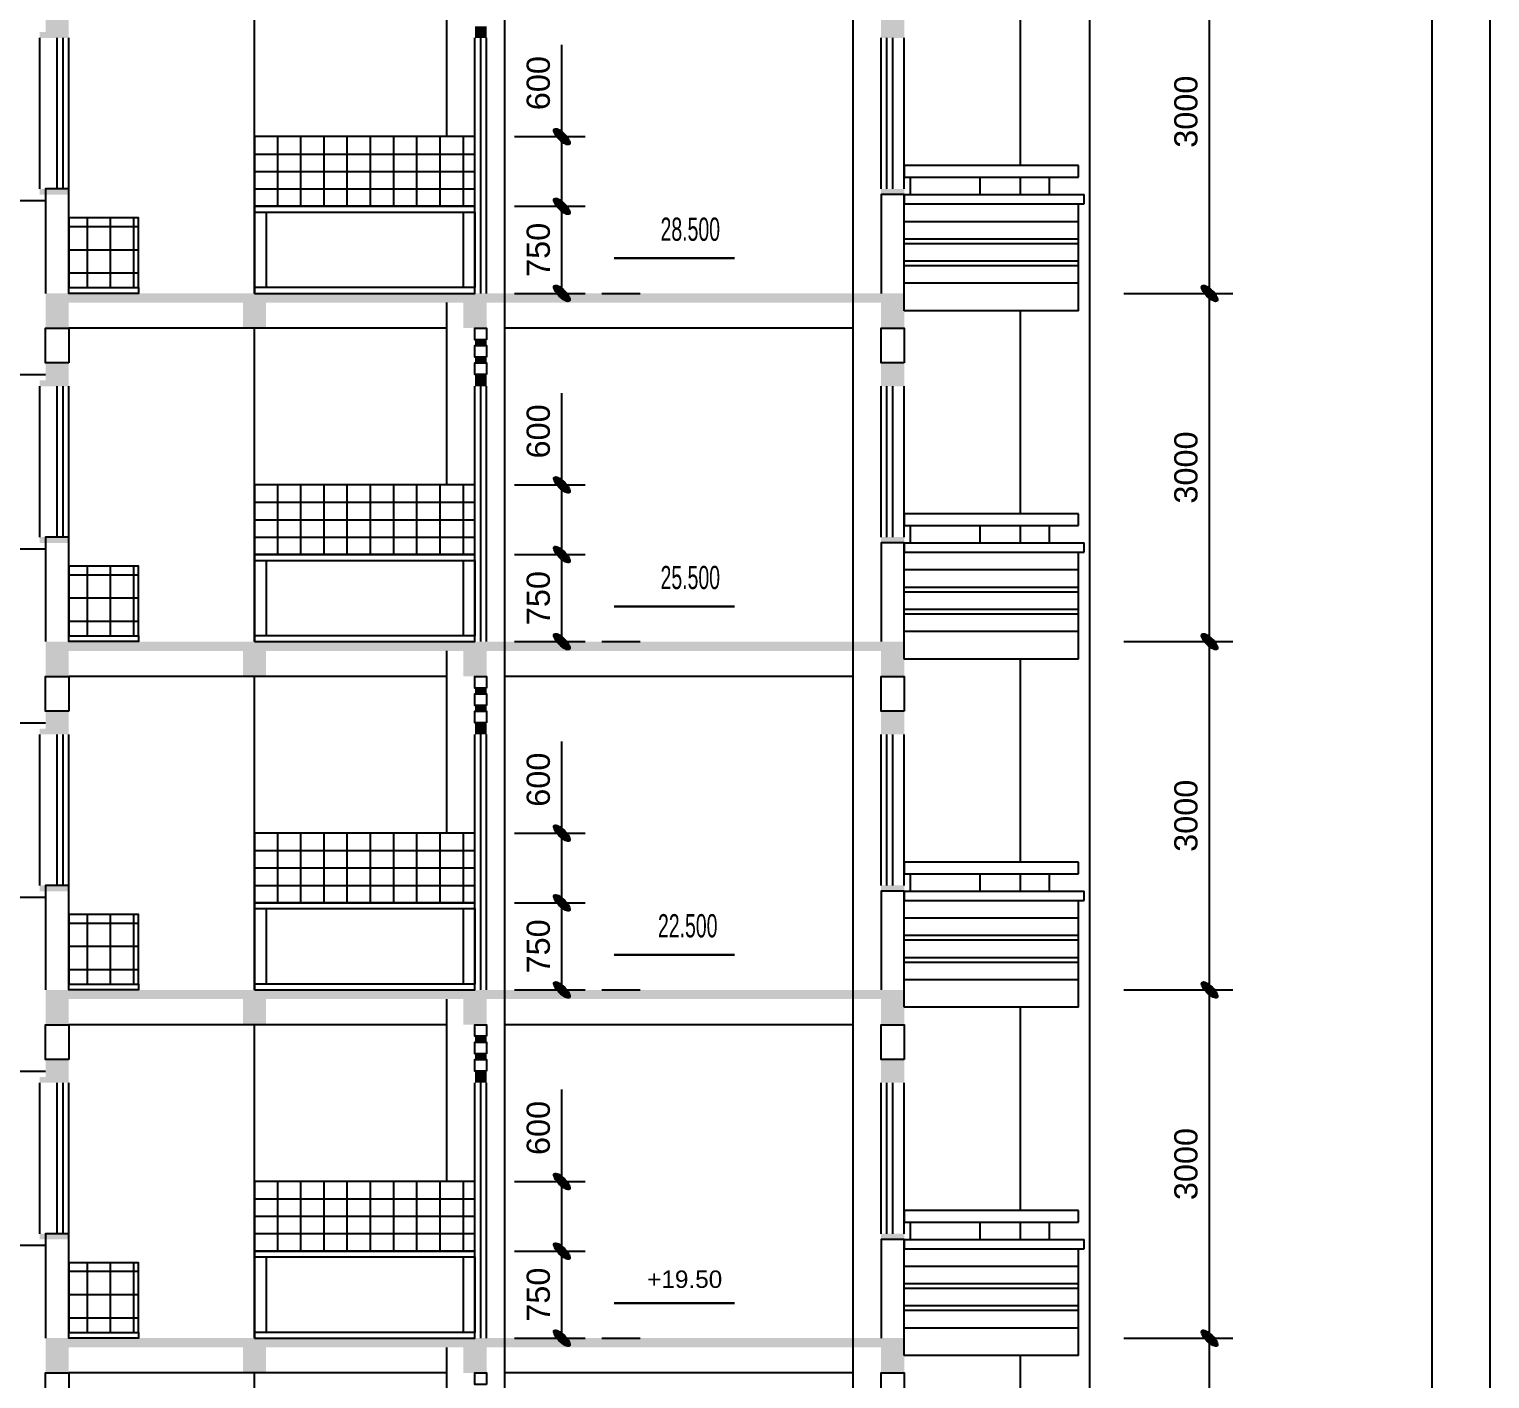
# Model space of a CAD drawing. Extents: x 5324 to 86020, y 1640 to 57560.
# Drawn here: x 73433 to 86020, y 36918 to 48543 of the extents above; entities that cross this region are included whole.
import ezdxf

# ---------------------------------------------------------------- set-up
doc = ezdxf.new("R2010")
doc.units = 0
doc.layers.get('0').update_dxf_attribs({"linetype": 'CONTINUOUS'})
doc.layers.get('DEFPOINTS').update_dxf_attribs({"linetype": 'CONTINUOUS'})
for name, color, linetype in [('BAO', 3, 'CONTINUOUS'), ('CUA', 4, 'CONTINUOUS'), ('DIM', 6, 'CONTINUOUS'), ('HATCH', 6, 'CONTINUOUS'), ('MAT_CAT', 5, 'CONTINUOUS'), ('mc1', 7, 'CONTINUOUS'), ('OPMEN', 6, 'CONTINUOUS'), ('TEXT', 7, 'CONTINUOUS'), ('TUONG', 35, 'CONTINUOUS')]:
    doc.layers.add(name, color=color, linetype=linetype)
doc.styles.add('DIM', font='VHELVEN.TTF')
doc.styles.add('VNI-HELVE', font='VHELVEN.TTF')
doc.dimstyles.new('DIM100S', dxfattribs={"dimtxt": 200, "dimasz": 130, "dimexe": 200, "dimexo": 0, "dimgap": 100, "dimtad": 1, "dimdec": 0, "dimrnd": 50, "dimzin": 0, "dimdsep": 46, "dimtxsty": 'VNI-HELVE', "dimblk1": 'ARCHTICK', "dimblk2": 'ARCHTICK', "dimsah": 1, "dimcen": 0, "dimclrd": 6, "dimclre": 6, "dimclrt": 6, "dimadec": 0, "dimazin": 0, "dimtfac": 1, "dimtdec": 0, "dimtofl": 0, "dimtmove": 0, "dimatfit": 3, "dimfxl": 0, "dimtolj": 1, "dimtzin": 0, "dimarcsym": 0})

# ---------------------------------------------------------------- blocks, each defined once
blk = doc.blocks.new('_ArchTick')
h = blk.add_hatch(color=256)
edge = h.paths.add_edge_path()
edge.add_ellipse((0, 0), major_axis=(0.5, 0.5), ratio=0.348148, start_angle=0, end_angle=360)
blk.add_ellipse((0, 0), major_axis=(0.5, 0.5), ratio=0.348148)
blk = doc.blocks.new('*D79')
at = {"color": 6, "linetype": 'ByBlock'}
for p, q in [((82867, 40268), (83805, 40268)), ((83605, 37268), (83605, 40268)), ((82867, 37268), (83805, 37268))]:
    blk.add_line(p, q, dxfattribs=at)
at = {"layer": 'DEFPOINTS', "color": 0, "linetype": 'ByBlock'}
for p in [(82867, 40268), (83605, 40268), (82867, 37268)]:
    blk.add_point(p, dxfattribs=at)
at = {"color": 6, "linetype": 'ByBlock', "xscale": 130, "yscale": 130, "zscale": 130}
for p, rotation in [((83605, 40268), 90), ((83605, 37268), 270)]:
    blk.add_blockref('_ArchTick', p, dxfattribs=dict(at, rotation=rotation))
at = {"color": 6, "linetype": 'ByBlock', "insert": (83402, 38768), "char_height": 200, "attachment_point": 5, "rotation": 90, "style": 'VNI-HELVE'}
blk.add_mtext('\\A1;3000', dxfattribs=at)
blk = doc.blocks.new('GM1')
at = {"layer": 'HATCH'}
h = blk.add_hatch(dxfattribs=at)
h.set_pattern_fill('_USER', color=256, scale=200, style=0, double=1, pattern_type=0)
h.set_pattern_definition([(0, (59734.32, 8643.97), (0, 200), []), (90, (59734.32, 8643.97), (-200, 1e-14), [])])
h.paths.add_polyline_path([(0, 650), (-600, 650), (-600, 50), (0, 50)])
at = {"layer": 'CUA'}
blk.add_lwpolyline([(-600, 50), (0, 50), (0, 0), (-600, 0)], close=True, dxfattribs=at)
at = {"layer": 'HATCH'}
blk.add_lwpolyline([(-600, 50), (0, 50), (0, 650), (-600, 650)], close=True, dxfattribs=at)
blk = doc.blocks.new('*D105')
at = {"color": 6, "linetype": 'ByBlock'}
for p, q in [((82867, 37268), (83805, 37268)), ((83605, 34268), (83605, 37268)), ((82867, 34268), (83805, 34268))]:
    blk.add_line(p, q, dxfattribs=at)
at = {"layer": 'DEFPOINTS', "color": 0, "linetype": 'ByBlock'}
for p in [(82867, 37268), (83605, 37268), (82867, 34268)]:
    blk.add_point(p, dxfattribs=at)
at = {"color": 6, "linetype": 'ByBlock', "xscale": 130, "yscale": 130, "zscale": 130}
for p, rotation in [((83605, 37268), 90), ((83605, 34268), 270)]:
    blk.add_blockref('_ArchTick', p, dxfattribs=dict(at, rotation=rotation))
at = {"color": 6, "linetype": 'ByBlock', "insert": (83402, 35768), "char_height": 200, "attachment_point": 5, "rotation": 90, "style": 'VNI-HELVE'}
blk.add_mtext('\\A1;3000', dxfattribs=at)
blk = doc.blocks.new('*D108')
at = {"color": 6, "linetype": 'ByBlock'}
for p, q in [((82867, 43268), (83805, 43268)), ((83605, 40268), (83605, 43268)), ((82867, 40268), (83805, 40268))]:
    blk.add_line(p, q, dxfattribs=at)
at = {"layer": 'DEFPOINTS', "color": 0, "linetype": 'ByBlock'}
for p in [(82867, 43268), (83605, 43268), (82867, 40268)]:
    blk.add_point(p, dxfattribs=at)
at = {"color": 6, "linetype": 'ByBlock', "xscale": 130, "yscale": 130, "zscale": 130}
for p, rotation in [((83605, 43268), 90), ((83605, 40268), 270)]:
    blk.add_blockref('_ArchTick', p, dxfattribs=dict(at, rotation=rotation))
at = {"color": 6, "linetype": 'ByBlock', "insert": (83402, 41768), "char_height": 200, "attachment_point": 5, "rotation": 90, "style": 'VNI-HELVE'}
blk.add_mtext('\\A1;3000', dxfattribs=at)
blk = doc.blocks.new('*D109')
at = {"color": 6, "linetype": 'ByBlock'}
for p, q in [((82867, 40268), (83805, 40268)), ((83605, 37268), (83605, 40268)), ((82867, 37268), (83805, 37268))]:
    blk.add_line(p, q, dxfattribs=at)
at = {"layer": 'DEFPOINTS', "color": 0, "linetype": 'ByBlock'}
for p in [(82867, 40268), (83605, 40268), (82867, 37268)]:
    blk.add_point(p, dxfattribs=at)
at = {"color": 6, "linetype": 'ByBlock', "xscale": 130, "yscale": 130, "zscale": 130}
for p, rotation in [((83605, 40268), 90), ((83605, 37268), 270)]:
    blk.add_blockref('_ArchTick', p, dxfattribs=dict(at, rotation=rotation))
at = {"color": 6, "linetype": 'ByBlock', "insert": (83402, 38768), "char_height": 200, "attachment_point": 5, "rotation": 90, "style": 'VNI-HELVE'}
blk.add_mtext('\\A1;3000', dxfattribs=at)
blk = doc.blocks.new('*D110')
at = {"color": 6, "linetype": 'ByBlock'}
for p, q in [((82867, 46268), (83805, 46268)), ((83605, 43268), (83605, 46268)), ((82867, 43268), (83805, 43268))]:
    blk.add_line(p, q, dxfattribs=at)
at = {"layer": 'DEFPOINTS', "color": 0, "linetype": 'ByBlock'}
for p in [(82867, 46268), (83605, 46268), (82867, 43268)]:
    blk.add_point(p, dxfattribs=at)
at = {"color": 6, "linetype": 'ByBlock', "xscale": 130, "yscale": 130, "zscale": 130}
for p, rotation in [((83605, 46268), 90), ((83605, 43268), 270)]:
    blk.add_blockref('_ArchTick', p, dxfattribs=dict(at, rotation=rotation))
at = {"color": 6, "linetype": 'ByBlock', "insert": (83402, 44768), "char_height": 200, "attachment_point": 5, "rotation": 90, "style": 'VNI-HELVE'}
blk.add_mtext('\\A1;3000', dxfattribs=at)
blk = doc.blocks.new('*D159')
at = {"color": 6, "linetype": 'ByBlock'}
for p, q in [((78023, 38618), (78023, 39409)), ((77614, 38618), (78223, 38618)), ((78023, 38018), (78023, 38618)), ((77614, 38018), (78223, 38018))]:
    blk.add_line(p, q, dxfattribs=at)
at = {"layer": 'DEFPOINTS', "color": 0, "linetype": 'ByBlock'}
for p in [(77614, 38618), (78023, 38618), (77614, 38018)]:
    blk.add_point(p, dxfattribs=at)
at = {"color": 6, "linetype": 'ByBlock', "xscale": 130, "yscale": 130, "zscale": 130}
for p, rotation in [((78023, 38618), 90), ((78023, 38018), 270)]:
    blk.add_blockref('_ArchTick', p, dxfattribs=dict(at, rotation=rotation))
at = {"color": 6, "linetype": 'ByBlock', "insert": (77821, 39079), "char_height": 200, "attachment_point": 5, "rotation": 90, "style": 'VNI-HELVE'}
blk.add_mtext('\\A1;600', dxfattribs=at)
blk = doc.blocks.new('*D160')
at = {"color": 6, "linetype": 'ByBlock'}
for p, q in [((77614, 38018), (78223, 38018)), ((78023, 37268), (78023, 38018)), ((77614, 37268), (78223, 37268))]:
    blk.add_line(p, q, dxfattribs=at)
at = {"layer": 'DEFPOINTS', "color": 0, "linetype": 'ByBlock'}
for p in [(77614, 38018), (78023, 38018), (77614, 37268)]:
    blk.add_point(p, dxfattribs=at)
at = {"color": 6, "linetype": 'ByBlock', "xscale": 130, "yscale": 130, "zscale": 130}
for p, rotation in [((78023, 38018), 90), ((78023, 37268), 270)]:
    blk.add_blockref('_ArchTick', p, dxfattribs=dict(at, rotation=rotation))
at = {"color": 6, "linetype": 'ByBlock', "insert": (77821, 37643), "char_height": 200, "attachment_point": 5, "rotation": 90, "style": 'VNI-HELVE'}
blk.add_mtext('\\A1;750', dxfattribs=at)
blk = doc.blocks.new('*D161')
at = {"color": 6, "linetype": 'ByBlock'}
for p, q in [((78023, 44618), (78023, 45409)), ((77614, 44618), (78223, 44618)), ((78023, 44018), (78023, 44618)), ((77614, 44018), (78223, 44018))]:
    blk.add_line(p, q, dxfattribs=at)
at = {"layer": 'DEFPOINTS', "color": 0, "linetype": 'ByBlock'}
for p in [(77614, 44618), (78023, 44618), (77614, 44018)]:
    blk.add_point(p, dxfattribs=at)
at = {"color": 6, "linetype": 'ByBlock', "xscale": 130, "yscale": 130, "zscale": 130}
for p, rotation in [((78023, 44618), 90), ((78023, 44018), 270)]:
    blk.add_blockref('_ArchTick', p, dxfattribs=dict(at, rotation=rotation))
at = {"color": 6, "linetype": 'ByBlock', "insert": (77821, 45079), "char_height": 200, "attachment_point": 5, "rotation": 90, "style": 'VNI-HELVE'}
blk.add_mtext('\\A1;600', dxfattribs=at)
blk = doc.blocks.new('*D162')
at = {"color": 6, "linetype": 'ByBlock'}
for p, q in [((77614, 44018), (78223, 44018)), ((78023, 43268), (78023, 44018)), ((77614, 43268), (78223, 43268))]:
    blk.add_line(p, q, dxfattribs=at)
at = {"layer": 'DEFPOINTS', "color": 0, "linetype": 'ByBlock'}
for p in [(77614, 44018), (78023, 44018), (77614, 43268)]:
    blk.add_point(p, dxfattribs=at)
at = {"color": 6, "linetype": 'ByBlock', "xscale": 130, "yscale": 130, "zscale": 130}
for p, rotation in [((78023, 44018), 90), ((78023, 43268), 270)]:
    blk.add_blockref('_ArchTick', p, dxfattribs=dict(at, rotation=rotation))
at = {"color": 6, "linetype": 'ByBlock', "insert": (77821, 43643), "char_height": 200, "attachment_point": 5, "rotation": 90, "style": 'VNI-HELVE'}
blk.add_mtext('\\A1;750', dxfattribs=at)
blk = doc.blocks.new('*D163')
at = {"color": 6, "linetype": 'ByBlock'}
for p, q in [((78023, 41618), (78023, 42409)), ((77614, 41618), (78223, 41618)), ((78023, 41018), (78023, 41618)), ((77614, 41018), (78223, 41018))]:
    blk.add_line(p, q, dxfattribs=at)
at = {"layer": 'DEFPOINTS', "color": 0, "linetype": 'ByBlock'}
for p in [(77614, 41618), (78023, 41618), (77614, 41018)]:
    blk.add_point(p, dxfattribs=at)
at = {"color": 6, "linetype": 'ByBlock', "xscale": 130, "yscale": 130, "zscale": 130}
for p, rotation in [((78023, 41618), 90), ((78023, 41018), 270)]:
    blk.add_blockref('_ArchTick', p, dxfattribs=dict(at, rotation=rotation))
at = {"color": 6, "linetype": 'ByBlock', "insert": (77821, 42079), "char_height": 200, "attachment_point": 5, "rotation": 90, "style": 'VNI-HELVE'}
blk.add_mtext('\\A1;600', dxfattribs=at)
blk = doc.blocks.new('*D164')
at = {"color": 6, "linetype": 'ByBlock'}
for p, q in [((77614, 41018), (78223, 41018)), ((78023, 40268), (78023, 41018)), ((77614, 40268), (78223, 40268))]:
    blk.add_line(p, q, dxfattribs=at)
at = {"layer": 'DEFPOINTS', "color": 0, "linetype": 'ByBlock'}
for p in [(77614, 41018), (78023, 41018), (77614, 40268)]:
    blk.add_point(p, dxfattribs=at)
at = {"color": 6, "linetype": 'ByBlock', "xscale": 130, "yscale": 130, "zscale": 130}
for p, rotation in [((78023, 41018), 90), ((78023, 40268), 270)]:
    blk.add_blockref('_ArchTick', p, dxfattribs=dict(at, rotation=rotation))
at = {"color": 6, "linetype": 'ByBlock', "insert": (77821, 40643), "char_height": 200, "attachment_point": 5, "rotation": 90, "style": 'VNI-HELVE'}
blk.add_mtext('\\A1;750', dxfattribs=at)
blk = doc.blocks.new('*D165')
at = {"color": 6, "linetype": 'ByBlock'}
for p, q in [((78023, 47618), (78023, 48409)), ((77614, 47618), (78223, 47618)), ((78023, 47018), (78023, 47618)), ((77614, 47018), (78223, 47018))]:
    blk.add_line(p, q, dxfattribs=at)
at = {"layer": 'DEFPOINTS', "color": 0, "linetype": 'ByBlock'}
for p in [(77614, 47618), (78023, 47618), (77614, 47018)]:
    blk.add_point(p, dxfattribs=at)
at = {"color": 6, "linetype": 'ByBlock', "xscale": 130, "yscale": 130, "zscale": 130}
for p, rotation in [((78023, 47618), 90), ((78023, 47018), 270)]:
    blk.add_blockref('_ArchTick', p, dxfattribs=dict(at, rotation=rotation))
at = {"color": 6, "linetype": 'ByBlock', "insert": (77821, 48079), "char_height": 200, "attachment_point": 5, "rotation": 90, "style": 'VNI-HELVE'}
blk.add_mtext('\\A1;600', dxfattribs=at)
blk = doc.blocks.new('*D166')
at = {"color": 6, "linetype": 'ByBlock'}
for p, q in [((77614, 47018), (78223, 47018)), ((78023, 46268), (78023, 47018)), ((77614, 46268), (78223, 46268))]:
    blk.add_line(p, q, dxfattribs=at)
at = {"layer": 'DEFPOINTS', "color": 0, "linetype": 'ByBlock'}
for p in [(77614, 47018), (78023, 47018), (77614, 46268)]:
    blk.add_point(p, dxfattribs=at)
at = {"color": 6, "linetype": 'ByBlock', "xscale": 130, "yscale": 130, "zscale": 130}
for p, rotation in [((78023, 47018), 90), ((78023, 46268), 270)]:
    blk.add_blockref('_ArchTick', p, dxfattribs=dict(at, rotation=rotation))
at = {"color": 6, "linetype": 'ByBlock', "insert": (77821, 46643), "char_height": 200, "attachment_point": 5, "rotation": 90, "style": 'VNI-HELVE'}
blk.add_mtext('\\A1;750', dxfattribs=at)
blk = doc.blocks.new('*D179')
at = {"color": 6, "linetype": 'ByBlock'}
for p, q in [((82867, 49398), (83805, 49398)), ((83605, 46268), (83605, 49398)), ((82867, 46268), (83805, 46268))]:
    blk.add_line(p, q, dxfattribs=at)
at = {"layer": 'DEFPOINTS', "color": 0, "linetype": 'ByBlock'}
for p in [(82867, 49398), (83605, 49398), (82867, 46268)]:
    blk.add_point(p, dxfattribs=at)
at = {"color": 6, "linetype": 'ByBlock', "xscale": 130, "yscale": 130, "zscale": 130}
for p, rotation in [((83605, 49398), 90), ((83605, 46268), 270)]:
    blk.add_blockref('_ArchTick', p, dxfattribs=dict(at, rotation=rotation))
at = {"color": 6, "linetype": 'ByBlock', "insert": (83402, 47833), "char_height": 200, "attachment_point": 5, "rotation": 90, "style": 'VNI-HELVE'}
blk.add_mtext('\\A1;3000', dxfattribs=at)

msp = doc.modelspace()

# ---------------------------------------------------------------- hatches: boundary and pattern name
at = {"layer": 'OPMEN'}
h = msp.add_hatch(dxfattribs=at)
h.set_pattern_fill('_USER', color=256, scale=200, angle=90, style=0, pattern_type=0)
h.set_pattern_definition([(90, (75373.86, 47018.44), (-200, 1e-14), [])])
h.paths.add_polyline_path([(75373.9, 47018.4), (77273.9, 47018.4), (77273.9, 47618.4), (75373.9, 47618.4)])
h = msp.add_hatch(dxfattribs=at)
h.set_pattern_fill('_USER', color=256, scale=150, style=0, pattern_type=0)
h.set_pattern_definition([(0, (75373.86, 47018.44), (0, 150), [])])
h.paths.add_polyline_path([(75373.9, 47018.4), (77273.9, 47018.4), (77273.9, 47618.4), (75373.9, 47618.4)])
h = msp.add_hatch(dxfattribs=at)
h.set_pattern_fill('_USER', color=256, scale=200, angle=90, style=0, pattern_type=0)
h.set_pattern_definition([(90, (75373.86, 44018.44), (-200, 1e-14), [])])
h.paths.add_polyline_path([(75373.9, 44018.4), (77273.9, 44018.4), (77273.9, 44618.4), (75373.9, 44618.4)])
h = msp.add_hatch(dxfattribs=at)
h.set_pattern_fill('_USER', color=256, scale=150, style=0, pattern_type=0)
h.set_pattern_definition([(0, (75373.86, 44018.44), (0, 150), [])])
h.paths.add_polyline_path([(75373.9, 44018.4), (77273.9, 44018.4), (77273.9, 44618.4), (75373.9, 44618.4)])
h = msp.add_hatch(dxfattribs=at)
h.set_pattern_fill('_USER', color=256, scale=200, angle=90, style=0, pattern_type=0)
h.set_pattern_definition([(90, (75373.86, 41018.44), (-200, 1e-14), [])])
h.paths.add_polyline_path([(75373.9, 41018.4), (77273.9, 41018.4), (77273.9, 41618.4), (75373.9, 41618.4)])
h = msp.add_hatch(dxfattribs=at)
h.set_pattern_fill('_USER', color=256, scale=150, style=0, pattern_type=0)
h.set_pattern_definition([(0, (75373.86, 41018.44), (0, 150), [])])
h.paths.add_polyline_path([(75373.9, 41018.4), (77273.9, 41018.4), (77273.9, 41618.4), (75373.9, 41618.4)])
h = msp.add_hatch(dxfattribs=at)
h.set_pattern_fill('_USER', color=256, scale=200, angle=90, style=0, pattern_type=0)
h.set_pattern_definition([(90, (75373.86, 38018.44), (-200, 1e-14), [])])
h.paths.add_polyline_path([(75373.9, 38018.4), (77273.9, 38018.4), (77273.9, 38618.4), (75373.9, 38618.4)])
h = msp.add_hatch(dxfattribs=at)
h.set_pattern_fill('_USER', color=256, scale=150, style=0, pattern_type=0)
h.set_pattern_definition([(0, (75373.86, 38018.44), (0, 150), [])])
h.paths.add_polyline_path([(75373.9, 38018.4), (77273.9, 38018.4), (77273.9, 38618.4), (75373.9, 38618.4)])

# ---------------------------------------------------------------- linework, layer by layer
at = {"layer": 'BAO', "color": 3, "linetype": 'Continuous'}
for p, q in [((80532.6, 45968.4), (77530.5, 45968.4)), ((80532.6, 42968.4), (77530.5, 42968.4)), ((80532.6, 42968.4), (77530.5, 42968.4))]:
    msp.add_line(p, q, dxfattribs=at)
for points in [[(77030.5, 47618.4), (77030.5, 49118.4)], [(77530.5, 45968.4), (77530.5, 49118.4)], [(80532.6, 45968.4), (80532.6, 49118.4)], [(77030.5, 44618.4), (77030.5, 46188.4)], [(77530.5, 43188.4), (77530.5, 46188.4)], [(80532.6, 43188.4), (80532.6, 46188.4)], [(77030.5, 41618.4), (77030.5, 43188.4)], [(77530.5, 40188.4), (77530.5, 43188.4)], [(80532.6, 40188.4), (80532.6, 43188.4)], [(77030.5, 38618.4), (77030.5, 40188.4)], [(77530.5, 37188.4), (77530.5, 40188.4)], [(80532.6, 37188.4), (80532.6, 40188.4)], [(77030.5, 35618.4), (77030.5, 37188.4)], [(77530.5, 34188.4), (77530.5, 37188.4)], [(80532.6, 34188.4), (80532.6, 37188.4)]]:
    msp.add_lwpolyline(points, dxfattribs=at)
at = {"layer": 'DIM', "color": 6}
for p, q in [((82473.9, 47268.4), (82473.9, 47368.4)), ((81023.9, 47266.4), (81023.9, 47118.4)), ((81623.9, 47266.4), (81623.9, 47118.4)), ((81974.3, 47118.4), (81974.3, 47268.4)), ((82223.9, 47266.4), (82223.9, 47118.4)), ((80973.9, 47118.4), (82523.9, 47118.4)), ((80973.9, 47118.4), (80973.9, 47038.4)), ((82523.9, 47038.4), (82523.9, 47118.4)), ((80973.9, 47038.4), (82523.9, 47038.4)), ((80973.9, 46118.4), (80973.9, 47038.4)), ((82473.9, 46118.4), (82473.9, 47038.4)), ((80973.9, 46888.4), (82473.9, 46888.4)), ((80973.9, 46738.4), (82473.9, 46738.4)), ((80973.9, 46698.4), (82473.9, 46698.4)), ((80973.9, 46548.4), (82473.9, 46548.4)), ((80973.9, 46508.4), (82473.9, 46508.4)), ((80973.9, 46358.4), (82473.9, 46358.4)), ((82473.9, 46118.4), (80973.9, 46118.4)), ((82473.9, 44268.4), (82473.9, 44368.4)), ((81023.9, 44266.4), (81023.9, 44118.4)), ((81623.9, 44266.4), (81623.9, 44118.4)), ((81974.3, 44118.4), (81974.3, 44268.4)), ((82223.9, 44266.4), (82223.9, 44118.4)), ((80973.9, 44118.4), (82523.9, 44118.4)), ((80973.9, 44118.4), (80973.9, 44038.4)), ((82523.9, 44038.4), (82523.9, 44118.4)), ((80973.9, 43118.4), (80973.9, 44038.4)), ((80973.9, 44038.4), (82523.9, 44038.4)), ((82473.9, 43118.4), (82473.9, 44038.4)), ((80973.9, 43888.4), (82473.9, 43888.4)), ((80973.9, 43738.4), (82473.9, 43738.4)), ((80973.9, 43698.4), (82473.9, 43698.4)), ((80973.9, 43548.4), (82473.9, 43548.4)), ((80973.9, 43508.4), (82473.9, 43508.4)), ((80973.9, 43358.4), (82473.9, 43358.4)), ((82473.9, 43118.4), (80973.9, 43118.4)), ((82473.9, 41268.4), (82473.9, 41368.4)), ((81023.9, 41266.4), (81023.9, 41118.4)), ((81623.9, 41266.4), (81623.9, 41118.4)), ((81974.3, 41118.4), (81974.3, 41268.4)), ((82223.9, 41266.4), (82223.9, 41118.4)), ((80973.9, 41118.4), (82523.9, 41118.4)), ((80973.9, 41118.4), (80973.9, 41038.4)), ((80973.9, 40118.4), (80973.9, 41038.4)), ((80973.9, 41038.4), (82523.9, 41038.4)), ((82473.9, 40118.4), (82473.9, 41038.4)), ((82523.9, 41038.4), (82523.9, 41118.4)), ((80973.9, 40888.4), (82473.9, 40888.4)), ((80973.9, 40738.4), (82473.9, 40738.4)), ((80973.9, 40698.4), (82473.9, 40698.4)), ((80973.9, 40548.4), (82473.9, 40548.4)), ((80973.9, 40508.4), (82473.9, 40508.4)), ((80973.9, 40358.4), (82473.9, 40358.4)), ((82473.9, 40118.4), (80973.9, 40118.4)), ((81023.9, 38266.4), (81023.9, 38118.4)), ((81623.9, 38266.4), (81623.9, 38118.4)), ((81974.3, 38118.4), (81974.3, 38268.4)), ((82223.9, 38266.4), (82223.9, 38118.4)), ((82473.9, 38268.4), (82473.9, 38368.4)), ((80973.9, 38118.4), (82523.9, 38118.4)), ((80973.9, 38118.4), (80973.9, 38038.4)), ((80973.9, 37118.4), (80973.9, 38038.4)), ((80973.9, 38038.4), (82523.9, 38038.4)), ((82473.9, 37118.4), (82473.9, 38038.4)), ((82523.9, 38038.4), (82523.9, 38118.4)), ((80973.9, 37888.4), (82473.9, 37888.4)), ((80973.9, 37738.4), (82473.9, 37738.4)), ((80973.9, 37698.4), (82473.9, 37698.4)), ((80973.9, 37548.4), (82473.9, 37548.4)), ((80973.9, 37508.4), (82473.9, 37508.4)), ((80973.9, 37358.4), (82473.9, 37358.4)), ((82473.9, 37118.4), (80973.9, 37118.4))]:
    msp.add_line(p, q, dxfattribs=at)
for points in [[(82473.9, 47368.4), (80973.9, 47368.4), (80973.9, 47268.4), (82473.9, 47268.4)], [(82473.9, 44368.4), (80973.9, 44368.4), (80973.9, 44268.4), (82473.9, 44268.4)], [(82473.9, 41368.4), (80973.9, 41368.4), (80973.9, 41268.4), (82473.9, 41268.4)], [(82473.9, 38368.4), (80973.9, 38368.4), (80973.9, 38268.4), (82473.9, 38268.4)]]:
    msp.add_lwpolyline(points, dxfattribs=at)
at = {"layer": 'DIM', "color": 4, "linetype": 'ByBlock'}
for points in [[(75473.9, 46318.4), (75373.9, 46318.4), (75373.9, 46968.4), (75473.9, 46968.4)], [(77273.9, 46318.4), (77173.9, 46318.4), (77173.9, 46968.4), (77273.9, 46968.4)], [(77273.9, 46318.4), (77273.9, 46318.4), (77273.9, 46968.4), (77273.9, 46968.4)], [(75473.9, 43318.4), (75373.9, 43318.4), (75373.9, 43968.4), (75473.9, 43968.4)], [(77273.9, 43318.4), (77173.9, 43318.4), (77173.9, 43968.4), (77273.9, 43968.4)], [(77273.9, 43318.4), (77273.9, 43318.4), (77273.9, 43968.4), (77273.9, 43968.4)], [(75473.9, 40318.4), (75373.9, 40318.4), (75373.9, 40968.4), (75473.9, 40968.4)], [(77273.9, 40318.4), (77173.9, 40318.4), (77173.9, 40968.4), (77273.9, 40968.4)], [(77273.9, 40318.4), (77273.9, 40318.4), (77273.9, 40968.4), (77273.9, 40968.4)], [(75473.9, 37318.4), (75373.9, 37318.4), (75373.9, 37968.4), (75473.9, 37968.4)], [(77273.9, 37318.4), (77173.9, 37318.4), (77173.9, 37968.4), (77273.9, 37968.4)], [(77273.9, 37318.4), (77273.9, 37318.4), (77273.9, 37968.4), (77273.9, 37968.4)]]:
    msp.add_lwpolyline(points, close=True, dxfattribs=at)
at = {"layer": 'MAT_CAT', "color": 6}
for p, q in [((75373.9, 46968.4), (75373.9, 46318.4)), ((77273.9, 46968.4), (77273.9, 46318.4)), ((75373.9, 43968.4), (75373.9, 43318.4)), ((77273.9, 43968.4), (77273.9, 43318.4)), ((75373.9, 40968.4), (75373.9, 40318.4)), ((77273.9, 40968.4), (77273.9, 40318.4)), ((75373.9, 37968.4), (75373.9, 37318.4)), ((77273.9, 37968.4), (77273.9, 37318.4))]:
    msp.add_line(p, q, dxfattribs=at)
at = {"layer": 'MAT_CAT', "color": 4}
for points in [[(75373.9, 46968.4), (77273.9, 46968.4), (77273.9, 47018.4), (75373.9, 47018.4)], [(75373.9, 46268.4), (77273.9, 46268.4), (77273.9, 46318.4), (75373.9, 46318.4)], [(75373.9, 43968.4), (77273.9, 43968.4), (77273.9, 44018.4), (75373.9, 44018.4)], [(75373.9, 43268.4), (77273.9, 43268.4), (77273.9, 43318.4), (75373.9, 43318.4)], [(75373.9, 40968.4), (77273.9, 40968.4), (77273.9, 41018.4), (75373.9, 41018.4)], [(75373.9, 40268.4), (77273.9, 40268.4), (77273.9, 40318.4), (75373.9, 40318.4)], [(75373.9, 37968.4), (77273.9, 37968.4), (77273.9, 38018.4), (75373.9, 38018.4)], [(75373.9, 37268.4), (77273.9, 37268.4), (77273.9, 37318.4), (75373.9, 37318.4)]]:
    msp.add_lwpolyline(points, close=True, dxfattribs=at)
at = {"layer": 'MAT_CAT', "color": 5, "linetype": 'Continuous'}
for points in [[(80973.9, 47118.4), (80773.9, 47118.4), (80973.9, 47168.4), (80773.9, 47168.4)], [(77373.9, 45818.4), (77373.9, 45868.4), (77273.9, 45818.4), (77273.9, 45868.4)], [(77373.9, 45668.4), (77373.9, 45718.4), (77273.9, 45668.4), (77273.9, 45718.4)], [(80973.9, 44118.4), (80773.9, 44118.4), (80973.9, 44168.4), (80773.9, 44168.4)], [(77373.9, 42818.4), (77373.9, 42868.4), (77273.9, 42818.4), (77273.9, 42868.4)], [(77373.9, 42668.4), (77373.9, 42718.4), (77273.9, 42668.4), (77273.9, 42718.4)], [(80973.9, 41118.4), (80773.9, 41118.4), (80973.9, 41168.4), (80773.9, 41168.4)], [(77373.9, 39818.4), (77373.9, 39868.4), (77273.9, 39818.4), (77273.9, 39868.4)], [(77373.9, 39668.4), (77373.9, 39718.4), (77273.9, 39668.4), (77273.9, 39718.4)], [(80973.9, 38118.4), (80773.9, 38118.4), (80973.9, 38168.4), (80773.9, 38168.4)]]:
    msp.add_solid(points, dxfattribs=at)
at = {"layer": 'mc1', "color": 4, "linetype": 'ByBlock'}
for p, q in [((73673.9, 47168.4), (73673.9, 48468.4)), ((73673.9, 47168.4), (73673.9, 48468.4)), ((73723.9, 47168.4), (73723.9, 48468.4)), ((73773.9, 47168.4), (73773.9, 48468.4)), ((73773.9, 47168.4), (73773.9, 48468.4)), ((77273.9, 46268.4), (77273.9, 48468.4)), ((77323.9, 46268.4), (77323.9, 48468.4)), ((77373.9, 46268.4), (77373.9, 48468.4)), ((80773.9, 47168.4), (80773.9, 48468.4)), ((80823.9, 47168.4), (80823.9, 48468.4)), ((80873.9, 47168.4), (80873.9, 48468.4)), ((80973.9, 47168.4), (80973.9, 48468.4)), ((73673.9, 44168.4), (73673.9, 45468.4)), ((73673.9, 44168.4), (73673.9, 45468.4)), ((73723.9, 44168.4), (73723.9, 45468.4)), ((73773.9, 44168.4), (73773.9, 45468.4)), ((73773.9, 44168.4), (73773.9, 45468.4)), ((77273.9, 43268.4), (77273.9, 45468.4)), ((77323.9, 43268.4), (77323.9, 45468.4)), ((77373.9, 43268.4), (77373.9, 45468.4)), ((80773.9, 44168.4), (80773.9, 45468.4)), ((80823.9, 44168.4), (80823.9, 45468.4)), ((80873.9, 44168.4), (80873.9, 45468.4)), ((80973.9, 44168.4), (80973.9, 45468.4)), ((73673.9, 41168.4), (73673.9, 42468.4)), ((73673.9, 41168.4), (73673.9, 42468.4)), ((73723.9, 41168.4), (73723.9, 42468.4)), ((73773.9, 41168.4), (73773.9, 42468.4)), ((73773.9, 41168.4), (73773.9, 42468.4)), ((77273.9, 40268.4), (77273.9, 42468.4)), ((77323.9, 40268.4), (77323.9, 42468.4)), ((77373.9, 40268.4), (77373.9, 42468.4)), ((80773.9, 41168.4), (80773.9, 42468.4)), ((80823.9, 41168.4), (80823.9, 42468.4)), ((80873.9, 41168.4), (80873.9, 42468.4)), ((80973.9, 41168.4), (80973.9, 42468.4)), ((73673.9, 38168.4), (73673.9, 39468.4)), ((73673.9, 38168.4), (73673.9, 39468.4)), ((73723.9, 38168.4), (73723.9, 39468.4)), ((73773.9, 38168.4), (73773.9, 39468.4)), ((73773.9, 38168.4), (73773.9, 39468.4)), ((77273.9, 37268.4), (77273.9, 39468.4)), ((77323.9, 37268.4), (77323.9, 39468.4)), ((77373.9, 37268.4), (77373.9, 39468.4)), ((80773.9, 38168.4), (80773.9, 39468.4)), ((80823.9, 38168.4), (80823.9, 39468.4)), ((80873.9, 38168.4), (80873.9, 39468.4)), ((80973.9, 38168.4), (80973.9, 39468.4))]:
    msp.add_line(p, q, dxfattribs=at)
at = {"layer": 'mc1', "color": 5, "linetype": 'ByBlock'}
for points in [[(73773.9, 48668.4), (73573.9, 48668.4), (73773.9, 48468.4), (73573.9, 48468.4)], [(80973.9, 48668.4), (80773.9, 48668.4), (80973.9, 48468.4), (80773.9, 48468.4)], [(73523.9, 48518.4), (73523.9, 48468.4), (73773.9, 48518.4), (73773.9, 48468.4)], [(77373.9, 48568.4), (77273.9, 48568.4), (77373.9, 48468.4), (77273.9, 48468.4)], [(73523.9, 47168.4), (73523.9, 47118.4), (73773.9, 47168.4), (73773.9, 47118.4)], [(73573.9, 46268.4), (73773.9, 46268.4), (73573.9, 45968.4), (73773.9, 45968.4)], [(73573.9, 46268.4), (73773.9, 46268.4), (73573.9, 45968.4), (73773.9, 45968.4)], [(73573.9, 46268.4), (73773.9, 46268.4), (73573.9, 45968.4), (73773.9, 45968.4)], [(73573.9, 46268.4), (73773.9, 46268.4), (73573.9, 45968.4), (73773.9, 45968.4)], [(73773.9, 46188.4), (73773.9, 46268.4), (75273.9, 46188.4), (75273.9, 46268.4)], [(75273.9, 46268.4), (75473.9, 46268.4), (75273.9, 45968.4), (75473.9, 45968.4)], [(75273.9, 46268.4), (75473.9, 46268.4), (75273.9, 45968.4), (75473.9, 45968.4)], [(80773.9, 46268.4), (75473.9, 46268.4), (80773.9, 46188.4), (75473.9, 46188.4)], [(77173.9, 46268.4), (77373.9, 46268.4), (77173.9, 45968.4), (77373.9, 45968.4)], [(77173.9, 46268.4), (77373.9, 46268.4), (77173.9, 45968.4), (77373.9, 45968.4)], [(77173.9, 46268.4), (77373.9, 46268.4), (77173.9, 45968.4), (77373.9, 45968.4)], [(77173.9, 46268.4), (77373.9, 46268.4), (77173.9, 45968.4), (77373.9, 45968.4)], [(80973.9, 46268.4), (80773.9, 46268.4), (80973.9, 45968.4), (80773.9, 45968.4)], [(80773.9, 46268.4), (80973.9, 46268.4), (80773.9, 45968.4), (80973.9, 45968.4)], [(80973.9, 46268.4), (80773.9, 46268.4), (80973.9, 45968.4), (80773.9, 45968.4)], [(80773.9, 46268.4), (80973.9, 46268.4), (80773.9, 45968.4), (80973.9, 45968.4)], [(73773.9, 45668.4), (73573.9, 45668.4), (73773.9, 45468.4), (73573.9, 45468.4)], [(77373.9, 45568.4), (77273.9, 45568.4), (77373.9, 45468.4), (77273.9, 45468.4)], [(80973.9, 45668.4), (80773.9, 45668.4), (80973.9, 45468.4), (80773.9, 45468.4)], [(73523.9, 45518.4), (73523.9, 45468.4), (73773.9, 45518.4), (73773.9, 45468.4)], [(73523.9, 44168.4), (73523.9, 44118.4), (73773.9, 44168.4), (73773.9, 44118.4)], [(73573.9, 43268.4), (73773.9, 43268.4), (73573.9, 42968.4), (73773.9, 42968.4)], [(73573.9, 43268.4), (73773.9, 43268.4), (73573.9, 42968.4), (73773.9, 42968.4)], [(73573.9, 43268.4), (73773.9, 43268.4), (73573.9, 42968.4), (73773.9, 42968.4)], [(73573.9, 43268.4), (73773.9, 43268.4), (73573.9, 42968.4), (73773.9, 42968.4)], [(73573.9, 43268.4), (73773.9, 43268.4), (73573.9, 42968.4), (73773.9, 42968.4)], [(73573.9, 43268.4), (73773.9, 43268.4), (73573.9, 42968.4), (73773.9, 42968.4)], [(73573.9, 43268.4), (73773.9, 43268.4), (73573.9, 42968.4), (73773.9, 42968.4)], [(73573.9, 43268.4), (73773.9, 43268.4), (73573.9, 42968.4), (73773.9, 42968.4)], [(73773.9, 43188.4), (73773.9, 43268.4), (75273.9, 43188.4), (75273.9, 43268.4)], [(75273.9, 43268.4), (75473.9, 43268.4), (75273.9, 42968.4), (75473.9, 42968.4)], [(75273.9, 43268.4), (75473.9, 43268.4), (75273.9, 42968.4), (75473.9, 42968.4)], [(75273.9, 43268.4), (75473.9, 43268.4), (75273.9, 42968.4), (75473.9, 42968.4)], [(75273.9, 43268.4), (75473.9, 43268.4), (75273.9, 42968.4), (75473.9, 42968.4)], [(80773.9, 43268.4), (75473.9, 43268.4), (80773.9, 43188.4), (75473.9, 43188.4)], [(77173.9, 43268.4), (77373.9, 43268.4), (77173.9, 42968.4), (77373.9, 42968.4)], [(77173.9, 43268.4), (77373.9, 43268.4), (77173.9, 42968.4), (77373.9, 42968.4)], [(77173.9, 43268.4), (77373.9, 43268.4), (77173.9, 42968.4), (77373.9, 42968.4)], [(77173.9, 43268.4), (77373.9, 43268.4), (77173.9, 42968.4), (77373.9, 42968.4)], [(77173.9, 43268.4), (77373.9, 43268.4), (77173.9, 42968.4), (77373.9, 42968.4)], [(77173.9, 43268.4), (77373.9, 43268.4), (77173.9, 42968.4), (77373.9, 42968.4)], [(77173.9, 43268.4), (77373.9, 43268.4), (77173.9, 42968.4), (77373.9, 42968.4)], [(77173.9, 43268.4), (77373.9, 43268.4), (77173.9, 42968.4), (77373.9, 42968.4)], [(80973.9, 43268.4), (80773.9, 43268.4), (80973.9, 42968.4), (80773.9, 42968.4)], [(80773.9, 43268.4), (80973.9, 43268.4), (80773.9, 42968.4), (80973.9, 42968.4)], [(80973.9, 43268.4), (80773.9, 43268.4), (80973.9, 42968.4), (80773.9, 42968.4)], [(80773.9, 43268.4), (80973.9, 43268.4), (80773.9, 42968.4), (80973.9, 42968.4)], [(80973.9, 43268.4), (80773.9, 43268.4), (80973.9, 42968.4), (80773.9, 42968.4)], [(80773.9, 43268.4), (80973.9, 43268.4), (80773.9, 42968.4), (80973.9, 42968.4)], [(80973.9, 43268.4), (80773.9, 43268.4), (80973.9, 42968.4), (80773.9, 42968.4)], [(80773.9, 43268.4), (80973.9, 43268.4), (80773.9, 42968.4), (80973.9, 42968.4)], [(73773.9, 42668.4), (73573.9, 42668.4), (73773.9, 42468.4), (73573.9, 42468.4)], [(77373.9, 42568.4), (77273.9, 42568.4), (77373.9, 42468.4), (77273.9, 42468.4)], [(80973.9, 42668.4), (80773.9, 42668.4), (80973.9, 42468.4), (80773.9, 42468.4)], [(73523.9, 42518.4), (73523.9, 42468.4), (73773.9, 42518.4), (73773.9, 42468.4)], [(73523.9, 41168.4), (73523.9, 41118.4), (73773.9, 41168.4), (73773.9, 41118.4)], [(73573.9, 40268.4), (73773.9, 40268.4), (73573.9, 39968.4), (73773.9, 39968.4)], [(73573.9, 40268.4), (73773.9, 40268.4), (73573.9, 39968.4), (73773.9, 39968.4)], [(73573.9, 40268.4), (73773.9, 40268.4), (73573.9, 39968.4), (73773.9, 39968.4)], [(73573.9, 40268.4), (73773.9, 40268.4), (73573.9, 39968.4), (73773.9, 39968.4)], [(73573.9, 40268.4), (73773.9, 40268.4), (73573.9, 39968.4), (73773.9, 39968.4)], [(73573.9, 40268.4), (73773.9, 40268.4), (73573.9, 39968.4), (73773.9, 39968.4)], [(73573.9, 40268.4), (73773.9, 40268.4), (73573.9, 39968.4), (73773.9, 39968.4)], [(73573.9, 40268.4), (73773.9, 40268.4), (73573.9, 39968.4), (73773.9, 39968.4)], [(73773.9, 40188.4), (73773.9, 40268.4), (75273.9, 40188.4), (75273.9, 40268.4)], [(75273.9, 40268.4), (75473.9, 40268.4), (75273.9, 39968.4), (75473.9, 39968.4)], [(75273.9, 40268.4), (75473.9, 40268.4), (75273.9, 39968.4), (75473.9, 39968.4)], [(75273.9, 40268.4), (75473.9, 40268.4), (75273.9, 39968.4), (75473.9, 39968.4)], [(75273.9, 40268.4), (75473.9, 40268.4), (75273.9, 39968.4), (75473.9, 39968.4)], [(80773.9, 40268.4), (75473.9, 40268.4), (80773.9, 40188.4), (75473.9, 40188.4)], [(77173.9, 40268.4), (77373.9, 40268.4), (77173.9, 39968.4), (77373.9, 39968.4)], [(77173.9, 40268.4), (77373.9, 40268.4), (77173.9, 39968.4), (77373.9, 39968.4)], [(77173.9, 40268.4), (77373.9, 40268.4), (77173.9, 39968.4), (77373.9, 39968.4)], [(77173.9, 40268.4), (77373.9, 40268.4), (77173.9, 39968.4), (77373.9, 39968.4)], [(77173.9, 40268.4), (77373.9, 40268.4), (77173.9, 39968.4), (77373.9, 39968.4)], [(77173.9, 40268.4), (77373.9, 40268.4), (77173.9, 39968.4), (77373.9, 39968.4)], [(77173.9, 40268.4), (77373.9, 40268.4), (77173.9, 39968.4), (77373.9, 39968.4)], [(77173.9, 40268.4), (77373.9, 40268.4), (77173.9, 39968.4), (77373.9, 39968.4)], [(80973.9, 40268.4), (80773.9, 40268.4), (80973.9, 39968.4), (80773.9, 39968.4)], [(80773.9, 40268.4), (80973.9, 40268.4), (80773.9, 39968.4), (80973.9, 39968.4)], [(80973.9, 40268.4), (80773.9, 40268.4), (80973.9, 39968.4), (80773.9, 39968.4)], [(80773.9, 40268.4), (80973.9, 40268.4), (80773.9, 39968.4), (80973.9, 39968.4)], [(80973.9, 40268.4), (80773.9, 40268.4), (80973.9, 39968.4), (80773.9, 39968.4)], [(80773.9, 40268.4), (80973.9, 40268.4), (80773.9, 39968.4), (80973.9, 39968.4)], [(80973.9, 40268.4), (80773.9, 40268.4), (80973.9, 39968.4), (80773.9, 39968.4)], [(80773.9, 40268.4), (80973.9, 40268.4), (80773.9, 39968.4), (80973.9, 39968.4)], [(73773.9, 39668.4), (73573.9, 39668.4), (73773.9, 39468.4), (73573.9, 39468.4)], [(80973.9, 39668.4), (80773.9, 39668.4), (80973.9, 39468.4), (80773.9, 39468.4)], [(77373.9, 39568.4), (77273.9, 39568.4), (77373.9, 39468.4), (77273.9, 39468.4)], [(73523.9, 39518.4), (73523.9, 39468.4), (73773.9, 39518.4), (73773.9, 39468.4)], [(73523.9, 38168.4), (73523.9, 38118.4), (73773.9, 38168.4), (73773.9, 38118.4)], [(73573.9, 37268.4), (73773.9, 37268.4), (73573.9, 36968.4), (73773.9, 36968.4)], [(73573.9, 37268.4), (73773.9, 37268.4), (73573.9, 36968.4), (73773.9, 36968.4)], [(73573.9, 37268.4), (73773.9, 37268.4), (73573.9, 36968.4), (73773.9, 36968.4)], [(73573.9, 37268.4), (73773.9, 37268.4), (73573.9, 36968.4), (73773.9, 36968.4)], [(73773.9, 37188.4), (73773.9, 37268.4), (75273.9, 37188.4), (75273.9, 37268.4)], [(75273.9, 37268.4), (75473.9, 37268.4), (75273.9, 36968.4), (75473.9, 36968.4)], [(75273.9, 37268.4), (75473.9, 37268.4), (75273.9, 36968.4), (75473.9, 36968.4)], [(80773.9, 37268.4), (75473.9, 37268.4), (80773.9, 37188.4), (75473.9, 37188.4)], [(77173.9, 37268.4), (77373.9, 37268.4), (77173.9, 36968.4), (77373.9, 36968.4)], [(77173.9, 37268.4), (77373.9, 37268.4), (77173.9, 36968.4), (77373.9, 36968.4)], [(77173.9, 37268.4), (77373.9, 37268.4), (77173.9, 36968.4), (77373.9, 36968.4)], [(77173.9, 37268.4), (77373.9, 37268.4), (77173.9, 36968.4), (77373.9, 36968.4)], [(80973.9, 37268.4), (80773.9, 37268.4), (80973.9, 36968.4), (80773.9, 36968.4)], [(80773.9, 37268.4), (80973.9, 37268.4), (80773.9, 36968.4), (80973.9, 36968.4)], [(80973.9, 37268.4), (80773.9, 37268.4), (80973.9, 36968.4), (80773.9, 36968.4)], [(80773.9, 37268.4), (80973.9, 37268.4), (80773.9, 36968.4), (80973.9, 36968.4)]]:
    msp.add_solid(points, dxfattribs=at)
at = {"layer": 'OPMEN'}
for points in [[(75373.9, 47018.4), (77273.9, 47018.4), (77273.9, 47618.4), (75373.9, 47618.4)], [(75373.9, 44018.4), (77273.9, 44018.4), (77273.9, 44618.4), (75373.9, 44618.4)], [(75373.9, 41018.4), (77273.9, 41018.4), (77273.9, 41618.4), (75373.9, 41618.4)], [(75373.9, 38018.4), (77273.9, 38018.4), (77273.9, 38618.4), (75373.9, 38618.4)]]:
    msp.add_lwpolyline(points, close=True, dxfattribs=at)
at = {"layer": 'TEXT', "color": 7}
for p, q in [((78368.5, 46268.4), (78697.8, 46268.4)), ((78368.5, 43268.4), (78697.8, 43268.4)), ((78368.5, 40268.4), (78697.8, 40268.4))]:
    msp.add_line(p, q, dxfattribs=at)
at = {"layer": 'TEXT'}
msp.add_line((78368.5, 37268.4), (78697.8, 37268.4), dxfattribs=at)
at = {"layer": 'TEXT', "color": 7}
for points in [[(78528.4, 46268.4, 0, 150, 0), (78528.4, 46418.4, 0, 0, 0), (78528.4, 46608.9, 20, 20, 0)], [(78528.4, 43268.4, 0, 150, 0), (78528.4, 43418.4, 0, 0, 0), (78528.4, 43608.9, 20, 20, 0)], [(78528.4, 40268.4, 0, 150, 0), (78528.4, 40418.4, 0, 0, 0), (78528.4, 40608.9, 20, 20, 0)]]:
    msp.add_lwpolyline(points, format="xyseb", dxfattribs=at)
at = {"layer": 'TEXT', "color": 7, "const_width": 20}
for points in [[(78472.6, 46570.4), (79511.3, 46570.4)], [(78472.6, 43570.4), (79511.3, 43570.4)], [(78472.6, 40570.4), (79511.3, 40570.4)]]:
    msp.add_lwpolyline(points, dxfattribs=at)
at = {"layer": 'TEXT'}
msp.add_lwpolyline([(78528.4, 37268.4, 0, 150, 0), (78528.4, 37418.4, 0, 0, 0), (78528.4, 37608.9, 20, 20, 0)], format="xyseb", dxfattribs=at)
at = {"layer": 'TEXT', "const_width": 20}
msp.add_lwpolyline([(78472.6, 37570.4), (79511.3, 37570.4)], dxfattribs=at)
at = {"layer": 'TUONG', "color": 3}
for p, q in [((82573.9, 42968.4), (82573.9, 51218.4)), ((81974.3, 47368.4), (81974.3, 49198.4)), ((70123.9, 47068.4), (73573.9, 47068.4)), ((81974.3, 44368.4), (81974.3, 46118.4)), ((69973.9, 45568.4), (73573.9, 45568.4)), ((70123.9, 44068.4), (73573.9, 44068.4)), ((81974.3, 41368.4), (81974.3, 43118.4)), ((82573.9, 39968.4), (82573.9, 42968.4)), ((69973.9, 42568.4), (73573.9, 42568.4)), ((70123.9, 41068.4), (73573.9, 41068.4)), ((81974.3, 38368.4), (81974.3, 40118.4)), ((82573.9, 36968.4), (82573.9, 39968.4)), ((69973.9, 39568.4), (73573.9, 39568.4)), ((70123.9, 38068.4), (73573.9, 38068.4)), ((81974.3, 35368.4), (81974.3, 37118.4)), ((82573.9, 33968.4), (82573.9, 36968.4))]:
    msp.add_line(p, q, dxfattribs=at)
at = {"layer": 'TUONG', "color": 3, "linetype": 'ByBlock'}
for p, q in [((75373.9, 46268.4), (75373.9, 49118.4)), ((73523.9, 47168.4), (73523.9, 48468.4)), ((77030.5, 45968.4), (73773.9, 45968.4)), ((77030.5, 45968.4), (73773.9, 45968.4)), ((75373.9, 43268.4), (75373.9, 45968.4)), ((73523.9, 44168.4), (73523.9, 45468.4)), ((77030.5, 42968.4), (73773.9, 42968.4)), ((77030.5, 42968.4), (73773.9, 42968.4)), ((75373.9, 40268.4), (75373.9, 42968.4)), ((73523.9, 41168.4), (73523.9, 42468.4)), ((77030.5, 39968.4), (73773.9, 39968.4)), ((77030.5, 39968.4), (73773.9, 39968.4)), ((75373.9, 37268.4), (75373.9, 39968.4)), ((80532.6, 39968.4), (77530.5, 39968.4)), ((73523.9, 38168.4), (73523.9, 39468.4)), ((77030.5, 36968.4), (73773.9, 36968.4)), ((77030.5, 36968.4), (73773.9, 36968.4)), ((75373.9, 34268.4), (75373.9, 36968.4)), ((80532.6, 36968.4), (77530.5, 36968.4)), ((80532.6, 36968.4), (77530.5, 36968.4))]:
    msp.add_line(p, q, dxfattribs=at)
for points in [[(86019.7, 1639.6), (5323.7, 1639.6), (5323.7, 57560.3), (86019.7, 57560.3)], [(85519.7, 2139.6), (5823.7, 2139.6), (5823.7, 57060.3), (85519.7, 57060.3)], [(73773.9, 45668.4), (73573.9, 45668.4), (73573.9, 45968.4), (73773.9, 45968.4)], [(77373.9, 45868.4), (77273.9, 45868.4), (77273.9, 45968.4), (77373.9, 45968.4)], [(80973.9, 45668.4), (80773.9, 45668.4), (80773.9, 45968.4), (80973.9, 45968.4)], [(77373.9, 45718.4), (77273.9, 45718.4), (77273.9, 45818.4), (77373.9, 45818.4)], [(77373.9, 45568.4), (77273.9, 45568.4), (77273.9, 45668.4), (77373.9, 45668.4)], [(73773.9, 42668.4), (73573.9, 42668.4), (73573.9, 42968.4), (73773.9, 42968.4)], [(77373.9, 42868.4), (77273.9, 42868.4), (77273.9, 42968.4), (77373.9, 42968.4)], [(77373.9, 42868.4), (77273.9, 42868.4), (77273.9, 42968.4), (77373.9, 42968.4)], [(80973.9, 42668.4), (80773.9, 42668.4), (80773.9, 42968.4), (80973.9, 42968.4)], [(77373.9, 42718.4), (77273.9, 42718.4), (77273.9, 42818.4), (77373.9, 42818.4)], [(77373.9, 42568.4), (77273.9, 42568.4), (77273.9, 42668.4), (77373.9, 42668.4)], [(73773.9, 39668.4), (73573.9, 39668.4), (73573.9, 39968.4), (73773.9, 39968.4)], [(73773.9, 39668.4), (73573.9, 39668.4), (73573.9, 39968.4), (73773.9, 39968.4)], [(77373.9, 39868.4), (77273.9, 39868.4), (77273.9, 39968.4), (77373.9, 39968.4)], [(77373.9, 39868.4), (77273.9, 39868.4), (77273.9, 39968.4), (77373.9, 39968.4)], [(80973.9, 39668.4), (80773.9, 39668.4), (80773.9, 39968.4), (80973.9, 39968.4)], [(80973.9, 39668.4), (80773.9, 39668.4), (80773.9, 39968.4), (80973.9, 39968.4)], [(77373.9, 39718.4), (77273.9, 39718.4), (77273.9, 39818.4), (77373.9, 39818.4)], [(77373.9, 39568.4), (77273.9, 39568.4), (77273.9, 39668.4), (77373.9, 39668.4)], [(73773.9, 36668.4), (73573.9, 36668.4), (73573.9, 36968.4), (73773.9, 36968.4)], [(77373.9, 36868.4), (77273.9, 36868.4), (77273.9, 36968.4), (77373.9, 36968.4)], [(80973.9, 36668.4), (80773.9, 36668.4), (80773.9, 36968.4), (80973.9, 36968.4)]]:
    msp.add_lwpolyline(points, close=True, dxfattribs=at)
for points in [[(73773.9, 46268.4), (73773.9, 47168.4), (73573.9, 47168.4), (73573.9, 46268.4)], [(80973.9, 46268.4), (80973.9, 47118.4), (80773.9, 47118.4), (80773.9, 46268.4)], [(73773.9, 43268.4), (73773.9, 44168.4), (73573.9, 44168.4), (73573.9, 43268.4)], [(80973.9, 43268.4), (80973.9, 44118.4), (80773.9, 44118.4), (80773.9, 43268.4)], [(73773.9, 40268.4), (73773.9, 41168.4), (73573.9, 41168.4), (73573.9, 40268.4)], [(80973.9, 40268.4), (80973.9, 41118.4), (80773.9, 41118.4), (80773.9, 40268.4)], [(73773.9, 37268.4), (73773.9, 38168.4), (73573.9, 38168.4), (73573.9, 37268.4)], [(80973.9, 37268.4), (80973.9, 38118.4), (80773.9, 38118.4), (80773.9, 37268.4)]]:
    msp.add_lwpolyline(points, dxfattribs=at)
msp.add_solid([(77373.9, 42818.4), (77373.9, 42868.4), (77273.9, 42818.4), (77273.9, 42868.4)], dxfattribs=at)

# ---------------------------------------------------------------- block references
at = {"layer": 'CUA', "color": 4}
for p in [(74373.9, 46268.4), (74373.9, 43268.4), (74373.9, 40268.4), (74373.9, 37268.4)]:
    msp.add_blockref('GM1', p, dxfattribs=at)

# ---------------------------------------------------------------- texts
at = {"layer": 'TEXT', "color": 7, "style": 'DIM', "width": 0.6}
for tag, p in [('28.500', (78873.3, 46720.8)), ('25.500', (78873.3, 43720.8)), ('22.500', (78851.3, 40720.8))]:
    msp.add_attdef(tag, p, '', height=200, dxfattribs=at)
at = {"layer": 'TEXT', "color": 7, "style": 'DIM'}
msp.add_attdef('+19.50', (78758.4, 37701.2), '', height=150, dxfattribs=at)

# ---------------------------------------------------------------- dimensions: what is measured, and where the dimension line sits
at = {"layer": 'DIM', "color": 6, "linetype": 'Continuous'}
dim = msp.add_linear_dim(base=(83604.9, 49398.2), p1=(82867.1, 46268.4), p2=(82867.1, 49398.2), angle=90, text='3000', dimstyle='DIM100S', dxfattribs=at)
dim.commit()
dim.dimension.update_dxf_attribs({"geometry": '*D179', "text_midpoint": (83402.1, 47833.3)})
at = {"layer": 'DIM', "color": 6, "linetype": 'ByBlock'}
for base, p1, p2, picture, middle in [((83604.9, 46268.4), (82867.1, 43268.4), (82867.1, 46268.4), '*D110', (83402.1, 44768.4)), ((83604.9, 43268.4), (82867.1, 40268.4), (82867.1, 43268.4), '*D108', (83402.1, 41768.4)), ((83604.9, 40268.4), (82867.1, 37268.4), (82867.1, 40268.4), '*D79', (83402.1, 38768.4)), ((83604.9, 40268.4), (82867.1, 37268.4), (82867.1, 40268.4), '*D109', (83402.1, 38768.4)), ((83604.9, 37268.4), (82867.1, 34268.4), (82867.1, 37268.4), '*D105', (83402.1, 35768.4))]:
    dim = msp.add_linear_dim(base=base, p1=p1, p2=p2, angle=90, dimstyle='DIM100S', dxfattribs=at)
    dim.commit()
    dim.dimension.update_dxf_attribs({"geometry": picture, "text_midpoint": middle})
at = {"layer": 'OPMEN'}
for base, p1, p2, picture, middle in [((78023.5, 47618.4), (77614.1, 47018.4), (77614.1, 47618.4), '*D165', (77820.7, 48078.8)), ((78023.5, 47018.4), (77614.1, 46268.4), (77614.1, 47018.4), '*D166', (77820.7, 46643.4)), ((78023.5, 44618.4), (77614.1, 44018.4), (77614.1, 44618.4), '*D161', (77820.7, 45078.8)), ((78023.5, 44018.4), (77614.1, 43268.4), (77614.1, 44018.4), '*D162', (77820.7, 43643.4)), ((78023.5, 41618.4), (77614.1, 41018.4), (77614.1, 41618.4), '*D163', (77820.7, 42078.8)), ((78023.5, 41018.4), (77614.1, 40268.4), (77614.1, 41018.4), '*D164', (77820.7, 40643.4)), ((78023.5, 38618.4), (77614.1, 38018.4), (77614.1, 38618.4), '*D159', (77820.7, 39078.8)), ((78023.5, 38018.4), (77614.1, 37268.4), (77614.1, 38018.4), '*D160', (77820.7, 37643.4))]:
    dim = msp.add_linear_dim(base=base, p1=p1, p2=p2, angle=90, dimstyle='DIM100S', dxfattribs=at)
    dim.commit()
    dim.dimension.update_dxf_attribs({"geometry": picture, "text_midpoint": middle})

doc.saveas('drawing.dxf')
